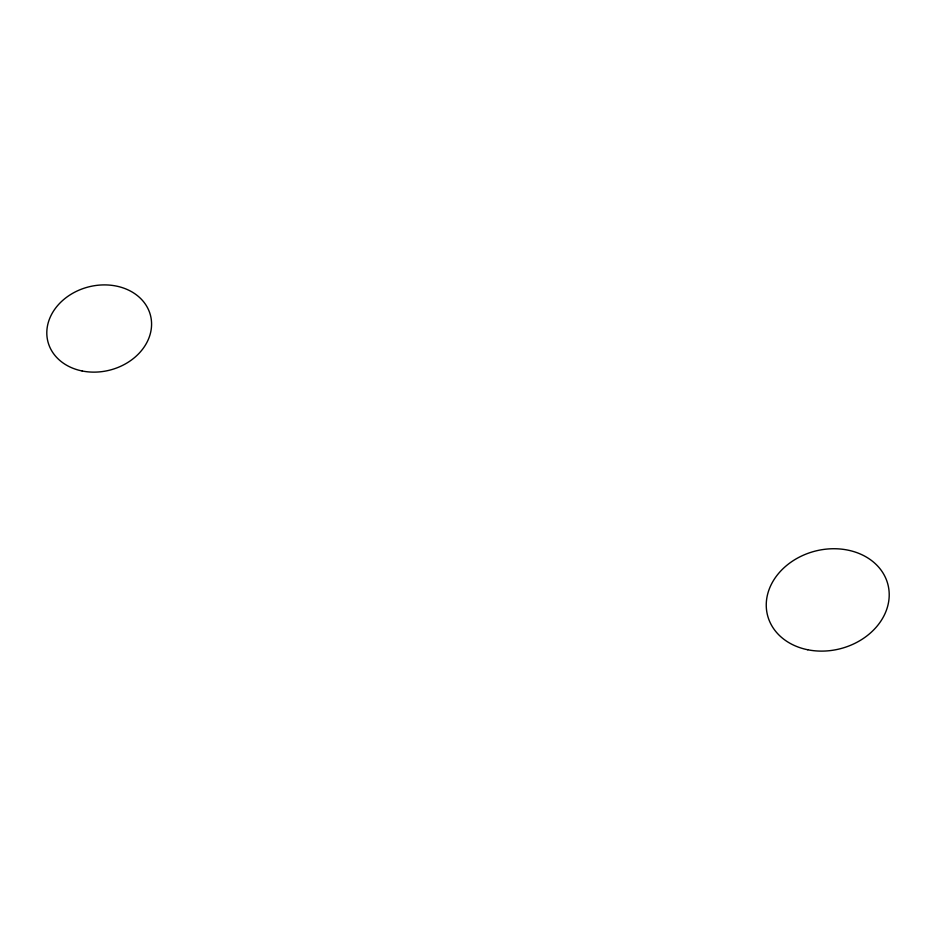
<?xml version="1.0" encoding="UTF-8"?>
<svg xmlns="http://www.w3.org/2000/svg" width="936" height="936" viewBox="0 0 936 936"><rect width="100%" height="100%" fill="white"/><g stroke="black" fill="none" stroke-linecap="round" stroke-linejoin="round"><path stroke-width="1.4" d="M807.733 649.76A62.139 50.404 -14.3 0 0 888.077 585.129A62.139 50.404 -14.3 0 0 787.363 564.876A62.139 50.404 -14.3 0 0 807.733 649.76M82.157 370.984A52.954 42.951 -14.3 0 0 150.614 315.912A52.954 42.951 -14.3 0 0 64.795 298.654A52.954 42.951 -14.3 0 0 82.157 370.984"/></g></svg>
